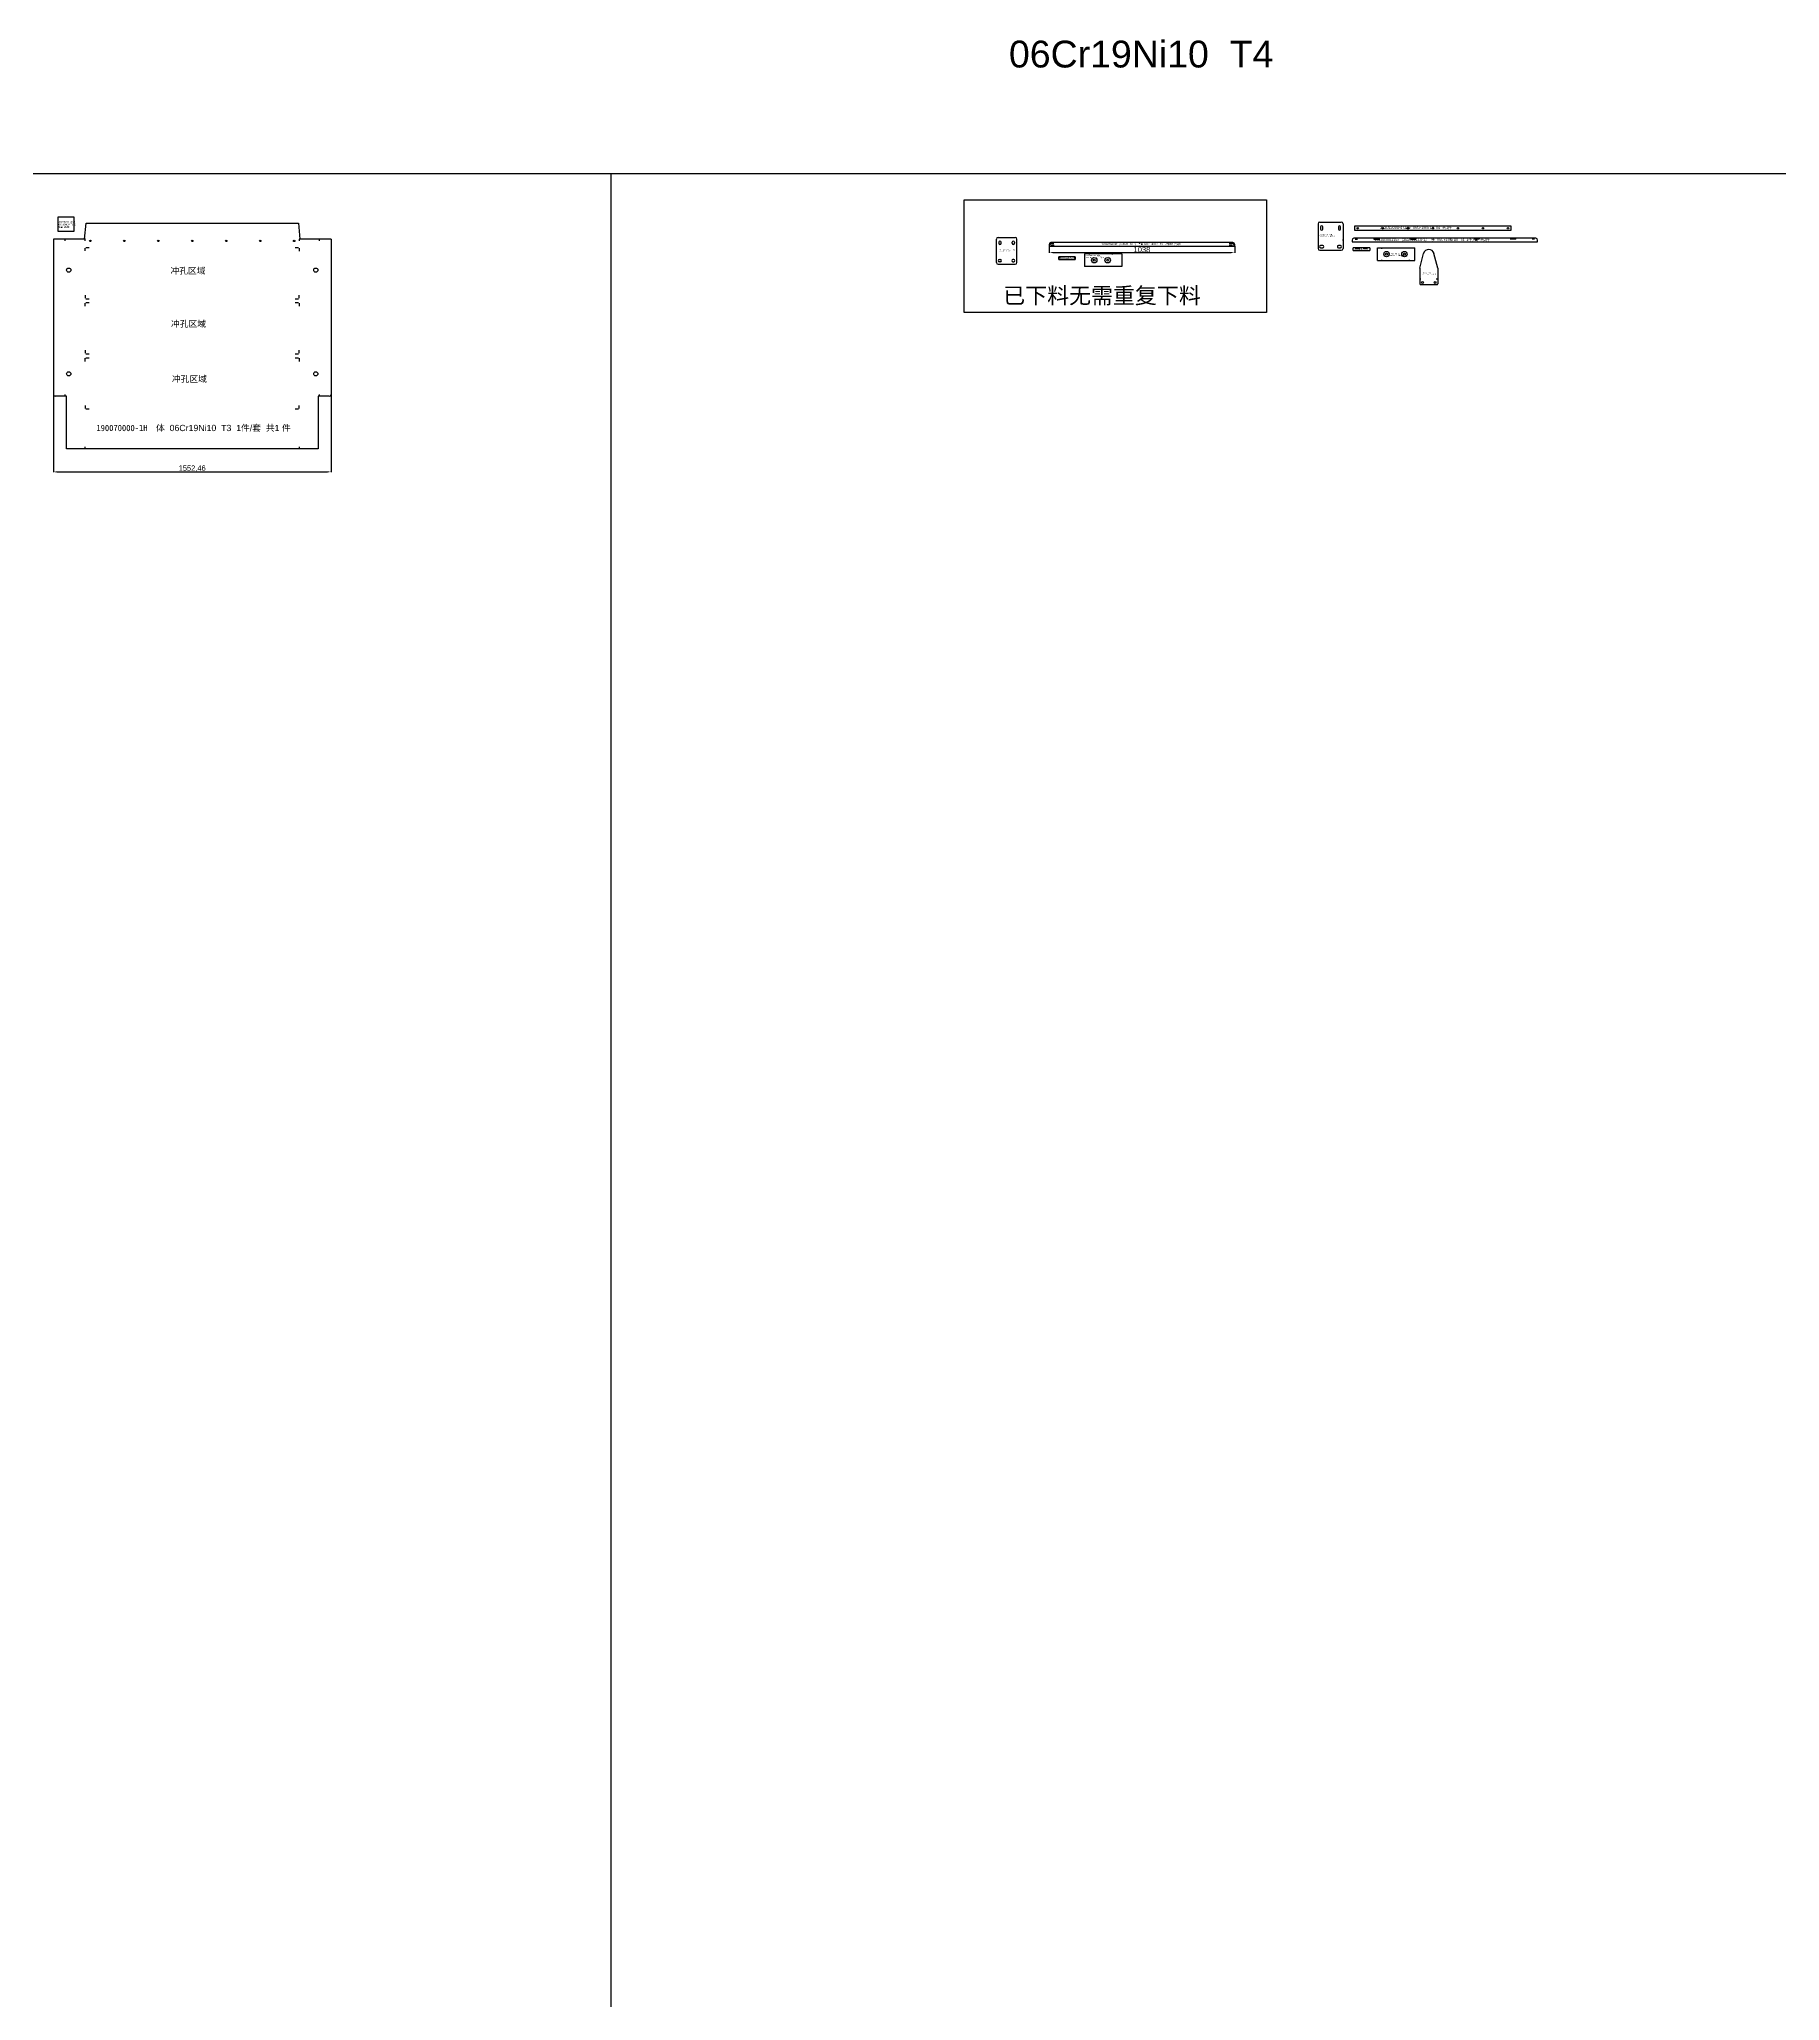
# Model space of a CAD drawing. Extents: x -6447 to 149024, y 3090 to 46524.
# Drawn here: x 61367 to 71103, y 14055 to 25020 of the extents above; entities that cross this region are included whole.
import ezdxf

# ---------------------------------------------------------------- set-up
doc = ezdxf.new("R2010")
doc.units = 0
doc.linetypes.add('CENTERX2', pattern=[20.32, 12.7, -2.54, 2.54, -2.54])
doc.layers.get('0').update_dxf_attribs({"linetype": 'CONTINUOUS'})
doc.layers.get('DEFPOINTS').update_dxf_attribs({"linetype": 'CONTINUOUS'})
doc.styles.get("Standard").update_dxf_attribs({"font": 'arial.ttf'})
doc.dimstyles.new('0000', dxfattribs={"dimtxt": 30, "dimasz": 20, "dimexe": 1.25, "dimexo": 0.625, "dimtad": 1, "dimtxsty": 'STANDARD', "dimcen": 2.5, "dimazin": 3, "dimtfac": 1, "dimtmove": 0, "dimatfit": 3})

# ---------------------------------------------------------------- blocks, each defined once
blk = doc.blocks.new('101002000293_248011000-2_')
at = {"color": 7, "linetype": 'CONTINUOUS'}
for p, q in [((5227, 2430), (5227, 2560)), ((5237, 2570), (5332, 2570)), ((5241, 2543), (5241, 2537)), ((5253, 2537), (5253, 2543)), ((5316, 2537), (5316, 2543)), ((5328, 2543), (5328, 2537)), ((5342, 2430), (5342, 2560)), ((5237, 2420), (5332, 2420)), ((5244, 2446), (5250, 2446)), ((5250, 2434), (5244, 2434)), ((5325, 2446), (5319, 2446)), ((5319, 2434), (5325, 2434))]:
    blk.add_line(p, q, dxfattribs=at)
for centre, radius, start, end in [((5237, 2560), 10, 90, 180), ((5247, 2543), 6, 0, 180), ((5247, 2537), 6, 180, 0), ((5322, 2543), 6, 0, 180), ((5322, 2537), 6, 180, 0), ((5332, 2560), 10, 0, 90), ((5237, 2430), 10, 180, 270), ((5244, 2440), 6, 90, 270), ((5250, 2440), 6, 270, 90), ((5319, 2440), 6, 90, 270), ((5325, 2440), 6, 270, 90), ((5332, 2430), 10, 270, 0)]:
    blk.add_arc(centre, radius, start, end, dxfattribs=at)
at = {"color": 3, "insert": (5245, 2502), "char_height": 3.5, "width": 87.41, "attachment_point": 1}
blk.add_mtext('101002000293{\\fSimSun|b0|i0|c134|p2;（}248011000-2{\\fSimSun|b0|i0|c134|p2;）}  {\\fSimSun|b0|i0|c134|p2;角板}  06Cr19Ni10  T4  1{\\fSimSun|b0|i0|c134|p2;件}/{\\fSimSun|b0|i0|c134|p2;套}  {\\fSimSun|b0|i0|c134|p2;共}4{\\fSimSun|b0|i0|c134|p2;件}', dxfattribs=at)
blk = doc.blocks.new('101002000311_248011110-1___v2')
at = {"color": 7, "linetype": 'CONTINUOUS'}
for p, q in [((37000, -470), (37000, -479)), ((37000, -479), (38038, -479)), ((38028, -460), (37010, -460)), ((38024, -477), (38024, -479)), ((38038, -479), (38038, -470))]:
    blk.add_line(p, q, dxfattribs=at)
at = {"color": 6, "linetype": 'CONTINUOUS'}
for p, q in [((37013, -477), (37013, -479)), ((37016, -474), (37028, -474)), ((37018, -464), (37026, -464)), ((38020, -464), (38008, -464)), ((38021, -474), (38008, -474))]:
    blk.add_line(p, q, dxfattribs=at)
at = {"color": 7, "linetype": 'CONTINUOUS'}
for centre, start, end in [((37010, -470), 90, 180), ((38028, -470), 0, 90)]:
    blk.add_arc(centre, 10, start, end, dxfattribs=at)
at = {"color": 6, "linetype": 'CONTINUOUS'}
for centre, radius, start, end in [((37018, -480), 16, 90, 174.6206), ((37016, -477), 3, 90, 180), ((38020, -480), 16, 5.3794, 90), ((38021, -477), 3, 0, 90)]:
    blk.add_arc(centre, radius, start, end, dxfattribs=at)
at = {"color": 7, "linetype": 'CONTINUOUS'}
blk.add_point((37519, -469), dxfattribs=at)
at = {"color": 3, "insert": (37293, -463), "char_height": 10.5, "width": 452.86, "attachment_point": 1}
blk.add_mtext('101002000311(248011110-1)   {\\fSimSun|b0|i0|c134|p2;条}    06Cr19Ni10   T4   2{\\fSimSun|b0|i0|c134|p2;件}/{\\fSimSun|b0|i0|c134|p2;套}  {\\fSimSun|b0|i0|c134|p2;共6件}', dxfattribs=at)
blk = doc.blocks.new('101002000312_248011110-2___v2')
at = {"color": 7, "linetype": 'CONTINUOUS'}
for p, q in [((37076, -609), (37076, -594)), ((37168, -594), (37076, -594)), ((37168, -594), (37076, -594)), ((37076, -609), (37076, -594)), ((37168, -609), (37076, -609)), ((37076, -609), (37168, -609)), ((37168, -609), (37168, -594)), ((37168, -594), (37168, -609))]:
    blk.add_line(p, q, dxfattribs=at)
at = {"color": 6, "linetype": 'CONTINUOUS'}
for p, q in [((37077, -608), (37085, -608)), ((37078, -596), (37085, -596)), ((37079, -598), (37086, -598)), ((37160, -596), (37167, -596)), ((37167, -598), (37160, -598)), ((37167, -608), (37161, -608))]:
    blk.add_line(p, q, dxfattribs=at)
at = {"color": 3, "insert": (37088, -598), "char_height": 3.15, "width": 71.15, "attachment_point": 1}
blk.add_mtext('101002000312(248011110-2)   {\\fSimSun|b0|i0|c134|p2;条}    304   T4   2{\\fSimSun|b0|i0|c134|p2;件}/{\\fSimSun|b0|i0|c134|p2;套}  {\\fSimSun|b0|i0|c134|p2;共6件}', dxfattribs=at)
blk = doc.blocks.new('101002006388__弯板')
at = {"color": 7, "linetype": 'CONTINUOUS'}
for p, q in [((-10174, 27437), (-10382, 27437)), ((-10382, 27437), (-10382, 27367)), ((-10174, 27437), (-10174, 27367)), ((-10174, 27367), (-10382, 27367))]:
    blk.add_line(p, q, dxfattribs=at)
at = {"color": 6, "linetype": 'CENTERX2'}
for p, q in [((-10355, 27433), (-10355, 27437)), ((-10227, 27437), (-10227, 27433)), ((-10355, 27367), (-10355, 27371)), ((-10227, 27371), (-10227, 27367))]:
    blk.add_line(p, q, dxfattribs=at)
at = {"color": 6}
for centre in [(-10328, 27402), (-10253, 27402)]:
    blk.add_circle(centre, 15, dxfattribs=at)
at = {"color": 7, "linetype": 'CONTINUOUS'}
for centre in [(-10328, 27402), (-10253, 27402)]:
    blk.add_circle(centre, 5, dxfattribs=at)
at = {"color": 3, "insert": (-10377, 27431), "char_height": 6.3, "width": 137.37, "attachment_point": 1}
blk.add_mtext('101002006388  {\\fSimSun|b0|i0|c134|p2;弯板} {\\fSimSun|b0|i0|c134|p2;  }06Cr19Ni10   T4     1{\\fSimSun|b0|i0|c134|p2;件/套  共6件}', dxfattribs=at)
blk = doc.blocks.new('262012000-4_压板')
at = {"color": 7, "linetype": 'CONTINUOUS'}
for p, q in [((438, 12), (-438, 12)), ((-438, 12), (-438, -12)), ((438, -12), (438, 12)), ((-438, -12), (438, -12))]:
    blk.add_line(p, q, dxfattribs=at)
for centre in [(-420, 0), (-280, 0), (-140, 0), (0, 0), (140, 0), (280, 0), (420, 0)]:
    blk.add_circle(centre, 4, dxfattribs=at)
at = {"insert": (-295, 11), "char_height": 15, "width": 402.1, "attachment_point": 1}
blk.add_mtext('{\\C3;262012000-4 \\fSimSun|b0|i0|c134|p2;压板 06Cr19Ni10 T4 共1件}', dxfattribs=at)
blk = doc.blocks.new('101003001157_条')
at = {"color": 7, "linetype": 'CONTINUOUS'}
for p, q in [((-68298, 9463), (-68298, 9453)), ((-68298, 9453), (-67260, 9453)), ((-68298, 9453), (-67260, 9453)), ((-67270, 9473), (-68288, 9473)), ((-67260, 9453), (-67260, 9463))]:
    blk.add_line(p, q, dxfattribs=at)
at = {"color": 6, "linetype": 'CONTINUOUS'}
for p, q in [((-68296, 9454), (-68296, 9453)), ((-68294, 9454), (-68294, 9453)), ((-68280, 9470), (-68267, 9470)), ((-68280, 9468), (-68267, 9468)), ((-68178, 9470), (-68153, 9470)), ((-68175, 9468), (-68144, 9468)), ((-67973, 9470), (-67948, 9470)), ((-67969, 9468), (-67941, 9468)), ((-67588, 9468), (-67616, 9468)), ((-67584, 9470), (-67609, 9470)), ((-67382, 9468), (-67413, 9468)), ((-67379, 9470), (-67405, 9470)), ((-67278, 9470), (-67290, 9470)), ((-67278, 9468), (-67290, 9468)), ((-67263, 9454), (-67263, 9453)), ((-67262, 9454), (-67262, 9453))]:
    blk.add_line(p, q, dxfattribs=at)
at = {"color": 7, "linetype": 'CONTINUOUS'}
for centre, start, end in [((-68288, 9463), 90, 180), ((-67270, 9463), 0, 90)]:
    blk.add_arc(centre, 10, start, end, dxfattribs=at)
at = {"color": 3, "insert": (-68172, 9473), "char_height": 15, "width": 626.34, "attachment_point": 1}
blk.add_mtext('101003001157{\\fSimSun|b0|i0|c134|p2;（}262012110-1{\\fSimSun|b0|i0|c134|p2;） 条 06Cr19Ni10 T4 2件/套 共2件}', dxfattribs=at)
blk = doc.blocks.new('190070000-1H__体')
at = {"color": 7, "linetype": 'CONTINUOUS'}
for p, q in [((5522, 5750), (5530, 5840)), ((5530, 5840), (6718, 5840)), ((6718, 5840), (6725, 5750)), ((5348, 5750), (5348, 4882)), ((5526, 5750), (5348, 5750)), ((5526, 5750), (5522, 5750)), ((5526, 5750), (5526, 5750)), ((6725, 5750), (6722, 5750)), ((6722, 5750), (6722, 5750)), ((6900, 5750), (6722, 5750)), ((6900, 5750), (6900, 4882)), ((5420, 4872), (5358, 4872)), ((5420, 4577), (5420, 4872)), ((6890, 4872), (6828, 4872)), ((6828, 4872), (6828, 4577)), ((6828, 4577), (5420, 4577))]:
    blk.add_line(p, q, dxfattribs=at)
at = {"color": 6, "linetype": 'CENTERX2'}
for p, q in [((5413, 5741), (5413, 5750)), ((5523, 5750), (5523, 5741)), ((6724, 5741), (6724, 5750)), ((6834, 5750), (6834, 5741)), ((5413, 4872), (5413, 4881)), ((6834, 4881), (6834, 4872)), ((5523, 4589), (5523, 4577)), ((6724, 4577), (6724, 4589))]:
    blk.add_line(p, q, dxfattribs=at)
at = {"color": 6}
for p, q in [((5529, 5704), (5548, 5704)), ((6700, 5704), (6719, 5704)), ((5525, 5684), (5525, 5700)), ((6722, 5700), (6722, 5683)), ((5525, 5437), (5525, 5421)), ((5525, 5376), (5525, 5392)), ((5529, 5417), (5548, 5417)), ((5529, 5395), (5548, 5395)), ((6700, 5417), (6719, 5417)), ((6700, 5395), (6719, 5395)), ((6722, 5421), (6722, 5437)), ((6722, 5392), (6722, 5376)), ((5525, 5129), (5525, 5112)), ((5525, 5067), (5525, 5084)), ((5529, 5109), (5548, 5109)), ((5529, 5087), (5548, 5087)), ((6700, 5109), (6719, 5109)), ((6700, 5087), (6719, 5087)), ((6722, 5112), (6722, 5129)), ((6722, 5084), (6722, 5067)), ((5525, 4821), (5525, 4804)), ((5529, 4801), (5548, 4801)), ((6700, 4801), (6719, 4801)), ((6722, 4804), (6722, 4820))]:
    blk.add_line(p, q, dxfattribs=at)
for centre in [(5554, 5740), (5744, 5740), (5934, 5740), (6124, 5740), (6314, 5740), (6504, 5740), (6694, 5740)]:
    blk.add_circle(centre, 4)
at = {"color": 7, "linetype": 'CONTINUOUS'}
for centre, start, end in [((5358, 4882), 180, 270), ((6890, 4882), 270, 0)]:
    blk.add_arc(centre, 10, start, end, dxfattribs=at)
at = {"color": 6, "linetype": 'CONTINUOUS'}
for centre in [(5433, 5577), (6815, 5577), (5433, 4997), (6815, 4997)]:
    blk.add_ellipse(centre, major_axis=(11.9, 0), ratio=0.969446, dxfattribs=at)
at = {"color": 3, "char_height": 35, "attachment_point": 1}
for s, insert, width in [('{\\fSimSun|b0|i0|c134|p2;冲孔区域}', (6002, 5591), 196.52), ('{\\fSimSun|b0|i0|c134|p2;冲孔区域}', (6005, 5294), 196.52), ('{\\fSimSun|b0|i0|c134|p2;冲孔区域}', (6010, 4986), 196.52), ('{\\fSimSun|b0|i0|c134|p2;190070000-1H  体}  06Cr19Ni10  T3  1{\\fSimSun|b0|i0|c134|p2;件}/{\\fSimSun|b0|i0|c134|p2;套}  {\\fSimSun|b0|i0|c134|p2;共}1 {\\fSimSun|b0|i0|c134|p2;件}', (5588, 4712), 1103.52)]:
    blk.add_mtext(s, dxfattribs=dict(at, insert=insert, width=width))
blk = doc.blocks.new('190070000-1D_板')
at = {"color": 7, "linetype": 'CONTINUOUS'}
for p, q in [((5589, 6043), (5498, 6043)), ((5498, 6043), (5498, 5965)), ((5589, 5965), (5589, 6043)), ((5498, 5965), (5589, 5965))]:
    blk.add_line(p, q, dxfattribs=at)
at = {"color": 3, "insert": (5498, 6022), "char_height": 8.75, "width": 92.72, "attachment_point": 1}
blk.add_mtext('{\\fSimSun|b0|i0|c134|p2;190070000-1D} {\\fSimSun|b0|i0|c134|p2;板}  06Cr19Ni10  T3  2{\\fSimSun|b0|i0|c134|p2;件}/{\\fSimSun|b0|i0|c134|p2;套}  {\\fSimSun|b0|i0|c134|p2;共}2{\\fSimSun|b0|i0|c134|p2;件}', dxfattribs=at)
blk = doc.blocks.new('*D127')
at = {"color": 0}
for p, q in [((61447, 23615), (61447, 22600)), ((63000, 23615), (63000, 22600)), ((61467, 22602), (62980, 22602))]:
    blk.add_line(p, q, dxfattribs=at)
for points in [[(61467, 22605), (61467, 22598), (61447, 22602)], [(62980, 22605), (62980, 22598), (63000, 22602)]]:
    blk.add_solid(points, dxfattribs=at)
at = {"layer": 'DEFPOINTS', "color": 0}
for p in [(61447, 23616), (63000, 23616), (63000, 22602)]:
    blk.add_point(p, dxfattribs=at)
at = {"color": 0, "insert": (62223, 22620), "char_height": 30, "attachment_point": 5}
blk.add_mtext('1552,46', dxfattribs=at)
blk = doc.blocks.new('*D160')
at = {"color": 0}
for p, q in [((67016, 23864), (67016, 23827)), ((67036, 23828), (68034, 23828)), ((68054, 23864), (68054, 23827))]:
    blk.add_line(p, q, dxfattribs=at)
for points in [[(67036, 23831), (67036, 23825), (67016, 23828)], [(68034, 23831), (68034, 23825), (68054, 23828)]]:
    blk.add_solid(points, dxfattribs=at)
at = {"layer": 'DEFPOINTS', "color": 0}
for p in [(67016, 23864), (68054, 23864), (68054, 23828)]:
    blk.add_point(p, dxfattribs=at)
at = {"color": 0, "insert": (67535, 23844), "char_height": 30, "attachment_point": 5}
blk.add_mtext('1038', dxfattribs=at)
blk = doc.blocks.new('101003004436__角板')
at = {"color": 7, "linetype": 'CONTINUOUS'}
for p, q in [((68520, 23988), (68520, 23851)), ((68530, 23998), (68650, 23998)), ((68534, 23971), (68534, 23959)), ((68546, 23959), (68546, 23971)), ((68634, 23971), (68634, 23959)), ((68646, 23959), (68646, 23971)), ((68660, 23988), (68660, 23851)), ((68530, 23841), (68650, 23841)), ((68546, 23867), (68534, 23867)), ((68534, 23855), (68546, 23855)), ((68646, 23867), (68634, 23867)), ((68634, 23855), (68646, 23855))]:
    blk.add_line(p, q, dxfattribs=at)
at = {"color": 6, "linetype": 'CENTERX2'}
for p, q in [((68524, 23897), (68520, 23897)), ((68660, 23897), (68656, 23897))]:
    blk.add_line(p, q, dxfattribs=at)
at = {"color": 7, "linetype": 'CONTINUOUS'}
for centre, radius, start, end in [((68530, 23988), 10, 90, 180), ((68540, 23971), 6, 0, 180), ((68540, 23959), 6, 180, 0), ((68640, 23971), 6, 0, 180), ((68640, 23959), 6, 180, 0), ((68650, 23988), 10, 0, 90), ((68530, 23851), 10, 180, 270), ((68534, 23861), 6, 90, 270), ((68546, 23861), 6, 270, 90), ((68634, 23861), 6, 90, 270), ((68646, 23861), 6, 270, 90), ((68650, 23851), 10, 270, 0)]:
    blk.add_arc(centre, radius, start, end, dxfattribs=at)
at = {"color": 3, "insert": (68527, 23930), "char_height": 5.25, "width": 106.11, "attachment_point": 1}
blk.add_mtext('101003004436{\\fSimSun|b0|i0|c134|p2;  角板}  06Cr19Ni10  T4  1{\\fSimSun|b0|i0|c134|p2;件}/{\\fSimSun|b0|i0|c134|p2;套}  {\\fSimSun|b0|i0|c134|p2;共}2{\\fSimSun|b0|i0|c134|p2;件}', dxfattribs=at)
blk = doc.blocks.new('101003004463_条')
at = {"color": 7, "linetype": 'CONTINUOUS'}
for p, q in [((68809, 23854), (68716, 23854)), ((68716, 23839), (68716, 23854)), ((68716, 23839), (68809, 23839)), ((68809, 23854), (68809, 23839))]:
    blk.add_line(p, q, dxfattribs=at)
at = {"color": 6, "linetype": 'CONTINUOUS'}
for p, q in [((68725, 23841), (68748, 23841)), ((68727, 23852), (68753, 23852)), ((68728, 23842), (68753, 23842)), ((68760, 23852), (68762, 23852)), ((68762, 23842), (68760, 23842)), ((68762, 23852), (68762, 23854)), ((68762, 23841), (68762, 23842)), ((68763, 23852), (68763, 23854)), ((68765, 23852), (68763, 23852)), ((68763, 23841), (68763, 23842)), ((68763, 23842), (68767, 23842)), ((68773, 23852), (68796, 23852)), ((68777, 23842), (68796, 23842)), ((68781, 23841), (68799, 23841))]:
    blk.add_line(p, q, dxfattribs=at)
at = {"insert": (68722, 23848), "char_height": 1.89, "width": 58.41, "attachment_point": 1}
blk.add_mtext('{\\C3;101003004463\\fSimSun|b0|i0|c134|p2; 条 06Cr19Ni10 T4 2件/套 共2件}', dxfattribs=at)
blk = doc.blocks.new('101003004459__弯板')
at = {"color": 7, "linetype": 'CONTINUOUS'}
for p, q in [((68852, 23784), (68852, 23854)), ((68852, 23854), (69061, 23854)), ((69061, 23784), (69061, 23854)), ((68852, 23784), (69061, 23784))]:
    blk.add_line(p, q, dxfattribs=at)
at = {"color": 6, "linetype": 'CENTERX2'}
for p, q in [((68877, 23849), (68877, 23854)), ((69030, 23854), (69030, 23850)), ((68877, 23784), (68877, 23787)), ((69030, 23787), (69030, 23784))]:
    blk.add_line(p, q, dxfattribs=at)
at = {"color": 6, "linetype": 'CONTINUOUS'}
for centre in [(68903, 23819), (69003, 23819)]:
    blk.add_circle(centre, 15, dxfattribs=at)
at = {"color": 7, "linetype": 'CONTINUOUS'}
for centre in [(68903, 23819), (69003, 23819)]:
    blk.add_circle(centre, 5, dxfattribs=at)
at = {"color": 3, "insert": (68911, 23823), "char_height": 5.25, "width": 106.11, "attachment_point": 1}
blk.add_mtext('101003004459{\\fSimSun|b0|i0|c134|p2;  弯板}  06Cr19Ni10  T4  2{\\fSimSun|b0|i0|c134|p2;件}/{\\fSimSun|b0|i0|c134|p2;套}  {\\fSimSun|b0|i0|c134|p2;共}2{\\fSimSun|b0|i0|c134|p2;件}', dxfattribs=at)
blk = doc.blocks.new('101003004667_弯板')
at = {"color": 7, "linetype": 'CONTINUOUS'}
for p, q in [((69124, 23752), (69145, 23834)), ((69224, 23752), (69203, 23834)), ((69124, 23752), (69124, 23665)), ((69224, 23752), (69224, 23665)), ((69129, 23660), (69219, 23660))]:
    blk.add_line(p, q, dxfattribs=at)
at = {"color": 6, "linetype": 'CENTERX2'}
for p, q in [((69129, 23690), (69124, 23690)), ((69224, 23690), (69216, 23690))]:
    blk.add_line(p, q, dxfattribs=at)
at = {"color": 7, "linetype": 'CONTINUOUS'}
for centre in [(69139, 23672), (69209, 23672)]:
    blk.add_circle(centre, 5, dxfattribs=at)
for centre, radius, start, end in [((69174, 23827), 30, 14.25, 165.75), ((69129, 23665), 5, 180, 270), ((69219, 23665), 5, 270, 0)]:
    blk.add_arc(centre, radius, start, end, dxfattribs=at)
at = {"color": 3, "insert": (69134, 23727), "char_height": 4.2, "width": 84.89, "attachment_point": 1}
blk.add_mtext('101003004667 {\\fSimSun|b0|i0|c134|p2;弯板}  06Cr19Ni10  T4  1{\\fSimSun|b0|i0|c134|p2;件}/{\\fSimSun|b0|i0|c134|p2;套}  {\\fSimSun|b0|i0|c134|p2;共}2{\\fSimSun|b0|i0|c134|p2;件}', dxfattribs=at)

msp = doc.modelspace()

# ---------------------------------------------------------------- linework, layer by layer
at = {"color": 1}
for p, q in [((-6447.132, 24269.813), (149024.478, 24269.813)), ((64564.247, 24269.813), (64564.247, 4256.041))]:
    msp.add_line(p, q, dxfattribs=at)
at = {"color": 2}
msp.add_lwpolyline([(66540.052, 24121.687), (68231.961, 24121.687), (68231.961, 23493.254), (66540.052, 23493.254)], close=True, dxfattribs=at)

# ---------------------------------------------------------------- block references
at = {"color": 1}
for name, p in [('190070000-1D_板', (55973.299, 17981.855)), ('190070000-1H__体', (56099.492, 18152.674)), ('101002000293_248011000-2_', (61493.796, 21342.688)), ('101003004436__角板', (0, 0)), ('101003001157_条', (137008.012, 14434.903)), ('101002000311_248011110-1___v2', (30015.708, 24343.277)), ('101002000312_248011110-2___v2', (29994.287, 24398.351)), ('101002006388__弯板', (77596.462, -3616.969)), ('101003004463_条', (0, 0)), ('101003004459__弯板', (0, 0)), ('101003004667_弯板', (-34.511, -11.533))]:
    msp.add_blockref(name, p, dxfattribs=at)
msp.add_blockref('262012000-4_压板', (69162.225, 23964.028))

# ---------------------------------------------------------------- texts
at = {"color": 1, "insert": (66791.149, 25012.294), "char_height": 150, "width": 2389.48005, "attachment_point": 1}
msp.add_mtext('06Cr19Ni10  T4', dxfattribs=at)
at = {"color": 2, "insert": (66759.39, 23632.445), "char_height": 90, "width": 1180.89755, "attachment_point": 1}
msp.add_mtext('{\\fSimSun|b0|i0|c134|p2;已下料无需重复下料}', dxfattribs=at)

# ---------------------------------------------------------------- dimensions: what is measured, and where the dimension line sits
at = {"color": 1}
for base, p1, p2, picture, middle in [((68053.702, 23828.004), (67015.702, 23864.389), (68053.702, 23864.389), '*D160', (67534.702, 23843.956)), ((62999.583, 22601.675), (61447.121, 23615.748), (62999.583, 23615.748), '*D127', (62223.352, 22620.329))]:
    dim = msp.add_linear_dim(base=base, p1=p1, p2=p2, dimstyle='0000', dxfattribs=at)
    dim.commit()
    dim.dimension.update_dxf_attribs({"geometry": picture, "text_midpoint": middle})

doc.saveas('drawing.dxf')
